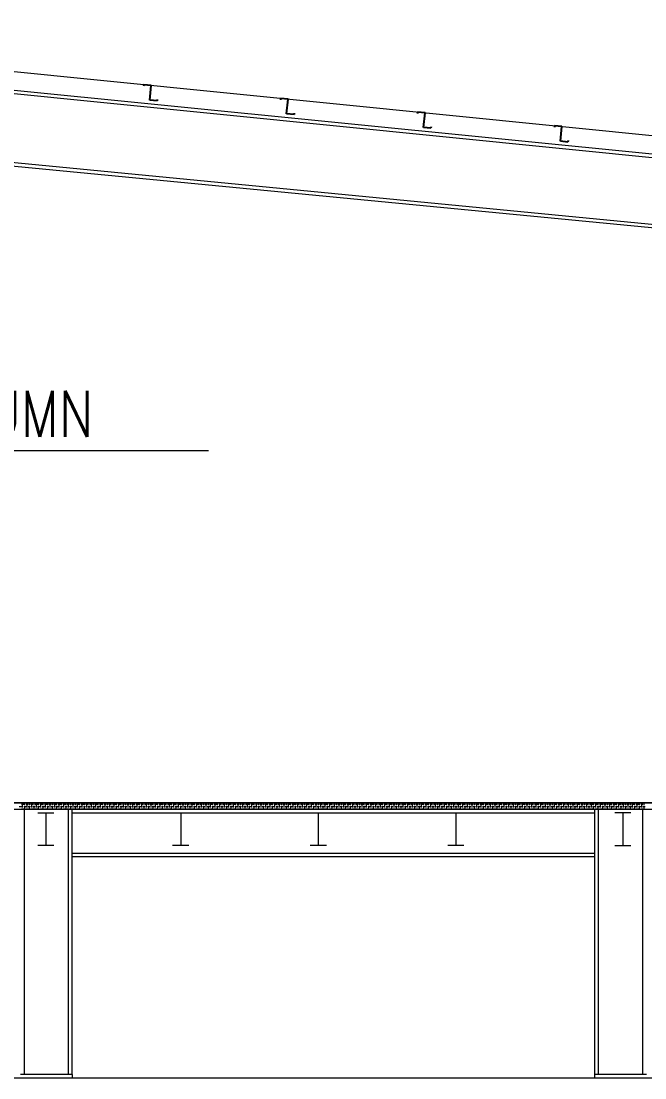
# Model space of a CAD drawing. Header units: millimetres. Extents: x 68421 to 1479662, y -51504 to 144751.
# Drawn here: x 613449 to 620247, y 73240 to 84764 of the extents above; entities that cross this region are included whole.
import ezdxf

# ---------------------------------------------------------------- set-up
doc = ezdxf.new("R2010")
doc.units = ezdxf.units.MM
doc.header["$LTSCALE"] = 0.35
doc.header["$MEASUREMENT"] = 0
doc.linetypes.add('CONTIN', pattern=[0, 0, 0])
doc.layers.get('0').update_dxf_attribs({"linetype": 'CONTIN'})
doc.styles.add('ROMANT', font='simplex.shx')

msp = doc.modelspace()

# ---------------------------------------------------------------- linework, layer by layer
at = {"color": 5, "lineweight": 0}
msp.add_line((632916.79799, 82254.57323), (607826.79799, 84763.57359), dxfattribs=at)
at = {"lineweight": 0}
for p, q in [((627288.99282, 82578.06639), (611310.60059, 84175.90601)), ((627292.8337, 82615.97154), (611314.37133, 84213.81509)), ((627214.26076, 81841.28726), (611232.116, 83386.86344)), ((627218.05226, 81879.20136), (611235.88468, 83424.75183)), ((613483.34709, 73277.76909), (613483.34642, 76169.33395)), ((613966.249, 73277.76902), (613966.2481, 76169.33395)), ((614004.34899, 73277.76901), (614004.34809, 76169.33395)), ((614004.34953, 76131.22986), (619703.24787, 76131.22986)), ((614004.34954, 76169.32988), (619703.24788, 76169.32988)), ((619703.2471, 73277.76909), (619703.24643, 76169.32989)), ((619741.34709, 73277.76909), (619741.34642, 76169.32989)), ((620224.249, 73277.76902), (620224.2481, 76169.32989)), ((614004.34942, 75653.33386), (619703.24772, 75653.33386)), ((614004.34943, 75691.43396), (619703.24773, 75691.43396))]:
    msp.add_line(p, q, dxfattribs=at)
at = {"extrusion": (0, 0, -1)}
for p, q in [((614784.892, 84070.474), (614783.28104, 84054.36434)), ((614865.76863, 84062.38634), (614784.892, 84070.474)), ((614849.65898, 83901.28982), (614865.76863, 84062.38634)), ((614930.5356, 83893.20216), (614849.65898, 83901.28982)), ((614932.14657, 83909.31181), (614930.5356, 83893.20216)), ((616277.44779, 83921.2184), (616275.83682, 83905.10874)), ((616358.32441, 83913.13074), (616277.44779, 83921.2184)), ((616342.21476, 83752.03422), (616358.32441, 83913.13074)), ((616423.09139, 83743.94656), (616342.21476, 83752.03422)), ((616424.70235, 83760.05621), (616423.09139, 83743.94656)), ((617770.00357, 83771.9628), (617768.39261, 83755.85314)), ((617850.88019, 83763.87514), (617770.00357, 83771.9628)), ((617834.77055, 83602.77862), (617850.88019, 83763.87514)), ((617915.64717, 83594.69096), (617834.77055, 83602.77862)), ((617917.25813, 83610.80061), (617915.64717, 83594.69096)), ((619262.55935, 83622.7072), (619260.94839, 83606.59754)), ((619343.43598, 83614.61954), (619262.55935, 83622.7072)), ((619327.32633, 83453.52302), (619343.43598, 83614.61954)), ((619408.20295, 83445.43536), (619327.32633, 83453.52302)), ((619409.81392, 83461.54501), (619408.20295, 83445.43536))]:
    msp.add_line(p, q, dxfattribs=at)
at = {"color": 6, "linetype": 'ByBlock', "lineweight": 0}
msp.add_line((608396.35045, 80082.00397), (615490.79799, 80082.00397), dxfattribs=at)
at = {"color": 251, "linetype": 'Continuous', "lineweight": 0}
for p, q in [((588413.24788, 76239.66906), (626520.34809, 76239.66906)), ((626520.34809, 76239.66906), (588413.24788, 76239.66906)), ((613426.81056, 76200.22456), (613451.81056, 76200.22456)), ((613451.81056, 76225.22456), (613476.81056, 76225.22456)), ((613451.81056, 76175.22456), (613476.81056, 76175.22456)), ((613464.31056, 76237.72456), (613464.31056, 76239.66906)), ((613464.31056, 76187.72456), (613464.31056, 76212.72456)), ((613476.81056, 76200.22456), (613501.81056, 76200.22456)), ((613489.31056, 76212.72456), (613489.31056, 76237.72456)), ((613489.31056, 76169.33395), (613489.31056, 76187.72456)), ((613501.81056, 76225.22456), (613526.81056, 76225.22456)), ((613501.81056, 76175.22456), (613526.81056, 76175.22456)), ((613514.31056, 76237.72456), (613514.31056, 76239.66906)), ((613514.31056, 76187.72456), (613514.31056, 76212.72456)), ((613526.81056, 76200.22456), (613551.81056, 76200.22456)), ((613539.31056, 76212.72456), (613539.31056, 76237.72456)), ((613539.31056, 76169.33395), (613539.31056, 76187.72456)), ((613551.81056, 76225.22456), (613576.81056, 76225.22456)), ((613551.81056, 76175.22456), (613576.81056, 76175.22456)), ((613564.31056, 76237.72456), (613564.31056, 76239.66906)), ((613564.31056, 76187.72456), (613564.31056, 76212.72456)), ((613576.81056, 76200.22456), (613601.81056, 76200.22456)), ((613589.31056, 76212.72456), (613589.31056, 76237.72456)), ((613589.31056, 76169.33395), (613589.31056, 76187.72456)), ((613601.81056, 76225.22456), (613626.81056, 76225.22456)), ((613601.81056, 76175.22456), (613626.81056, 76175.22456)), ((613614.31056, 76237.72456), (613614.31056, 76239.66906)), ((613614.31056, 76187.72456), (613614.31056, 76212.72456)), ((613626.81056, 76200.22456), (613651.81056, 76200.22456)), ((613639.31056, 76212.72456), (613639.31056, 76237.72456)), ((613639.31056, 76169.33395), (613639.31056, 76187.72456)), ((613651.81056, 76225.22456), (613676.81056, 76225.22456)), ((613651.81056, 76175.22456), (613676.81056, 76175.22456)), ((613664.31056, 76237.72456), (613664.31056, 76239.66906)), ((613664.31056, 76187.72456), (613664.31056, 76212.72456)), ((613676.81056, 76200.22456), (613701.81056, 76200.22456)), ((613689.31056, 76212.72456), (613689.31056, 76237.72456)), ((613689.31056, 76169.33395), (613689.31056, 76187.72456)), ((613701.81056, 76225.22456), (613726.81056, 76225.22456)), ((613701.81056, 76175.22456), (613726.81056, 76175.22456)), ((613714.31056, 76237.72456), (613714.31056, 76239.66906)), ((613714.31056, 76187.72456), (613714.31056, 76212.72456)), ((613726.81056, 76200.22456), (613751.81056, 76200.22456)), ((613739.31056, 76212.72456), (613739.31056, 76237.72456)), ((613739.31056, 76169.33395), (613739.31056, 76187.72456)), ((613751.81056, 76225.22456), (613776.81056, 76225.22456)), ((613751.81056, 76175.22456), (613776.81056, 76175.22456)), ((613764.31056, 76237.72456), (613764.31056, 76239.66906)), ((613764.31056, 76187.72456), (613764.31056, 76212.72456)), ((613776.81056, 76200.22456), (613801.81056, 76200.22456)), ((613789.31056, 76212.72456), (613789.31056, 76237.72456)), ((613789.31056, 76169.33395), (613789.31056, 76187.72456)), ((613801.81056, 76225.22456), (613826.81056, 76225.22456)), ((613801.81056, 76175.22456), (613826.81056, 76175.22456)), ((613814.31056, 76237.72456), (613814.31056, 76239.66906)), ((613814.31056, 76187.72456), (613814.31056, 76212.72456)), ((613826.81056, 76200.22456), (613851.81056, 76200.22456)), ((613839.31056, 76212.72456), (613839.31056, 76237.72456)), ((613839.31056, 76169.33395), (613839.31056, 76187.72456)), ((613851.81056, 76225.22456), (613876.81056, 76225.22456)), ((613851.81056, 76175.22456), (613876.81056, 76175.22456)), ((613864.31056, 76237.72456), (613864.31056, 76239.66906)), ((613864.31056, 76187.72456), (613864.31056, 76212.72456)), ((613876.81056, 76200.22456), (613901.81056, 76200.22456)), ((613889.31056, 76212.72456), (613889.31056, 76237.72456)), ((613889.31056, 76169.33395), (613889.31056, 76187.72456)), ((613901.81056, 76225.22456), (613926.81056, 76225.22456)), ((613901.81056, 76175.22456), (613926.81056, 76175.22456)), ((613914.31056, 76237.72456), (613914.31056, 76239.66906)), ((613914.31056, 76187.72456), (613914.31056, 76212.72456)), ((613926.81056, 76200.22456), (613951.81056, 76200.22456)), ((613939.31056, 76212.72456), (613939.31056, 76237.72456)), ((613939.31056, 76169.33395), (613939.31056, 76187.72456)), ((613951.81056, 76225.22456), (613976.81056, 76225.22456)), ((613951.81056, 76175.22456), (613976.81056, 76175.22456)), ((613964.31056, 76237.72456), (613964.31056, 76239.66906)), ((613964.31056, 76187.72456), (613964.31056, 76212.72456)), ((613976.81056, 76200.22456), (614001.81056, 76200.22456)), ((613989.31056, 76212.72456), (613989.31056, 76237.72456)), ((613989.31056, 76169.33395), (613989.31056, 76187.72456)), ((614001.81056, 76225.22456), (614026.81056, 76225.22456)), ((614001.81056, 76175.22456), (614026.81056, 76175.22456)), ((614014.31056, 76237.72456), (614014.31056, 76239.66906)), ((614014.31056, 76187.72456), (614014.31056, 76212.72456)), ((614026.81056, 76200.22456), (614051.81056, 76200.22456)), ((614039.31056, 76212.72456), (614039.31056, 76237.72456)), ((614039.31056, 76169.33395), (614039.31056, 76187.72456)), ((614051.81056, 76225.22456), (614076.81056, 76225.22456)), ((614051.81056, 76175.22456), (614076.81056, 76175.22456)), ((614064.31056, 76237.72456), (614064.31056, 76239.66906)), ((614064.31056, 76187.72456), (614064.31056, 76212.72456)), ((614076.81056, 76200.22456), (614101.81056, 76200.22456)), ((614089.31056, 76212.72456), (614089.31056, 76237.72456)), ((614089.31056, 76169.33395), (614089.31056, 76187.72456)), ((614101.81056, 76225.22456), (614126.81056, 76225.22456)), ((614101.81056, 76175.22456), (614126.81056, 76175.22456)), ((614114.31056, 76237.72456), (614114.31056, 76239.66906)), ((614114.31056, 76187.72456), (614114.31056, 76212.72456)), ((614126.81056, 76200.22456), (614151.81056, 76200.22456)), ((614139.31056, 76212.72456), (614139.31056, 76237.72456)), ((614139.31056, 76169.33395), (614139.31056, 76187.72456)), ((614151.81056, 76225.22456), (614176.81056, 76225.22456)), ((614151.81056, 76175.22456), (614176.81056, 76175.22456)), ((614164.31056, 76237.72456), (614164.31056, 76239.66906)), ((614164.31056, 76187.72456), (614164.31056, 76212.72456)), ((614176.81056, 76200.22456), (614201.81056, 76200.22456)), ((614189.31056, 76212.72456), (614189.31056, 76237.72456)), ((614189.31056, 76169.33395), (614189.31056, 76187.72456)), ((614201.81056, 76225.22456), (614226.81056, 76225.22456)), ((614201.81056, 76175.22456), (614226.81056, 76175.22456)), ((614214.31056, 76237.72456), (614214.31056, 76239.66906)), ((614214.31056, 76187.72456), (614214.31056, 76212.72456)), ((614226.81056, 76200.22456), (614251.81056, 76200.22456)), ((614239.31056, 76212.72456), (614239.31056, 76237.72456)), ((614239.31056, 76169.33395), (614239.31056, 76187.72456)), ((614251.81056, 76225.22456), (614276.81056, 76225.22456)), ((614251.81056, 76175.22456), (614276.81056, 76175.22456)), ((614264.31056, 76237.72456), (614264.31056, 76239.66906)), ((614264.31056, 76187.72456), (614264.31056, 76212.72456)), ((614276.81056, 76200.22456), (614301.81056, 76200.22456)), ((614289.31056, 76212.72456), (614289.31056, 76237.72456)), ((614289.31056, 76169.33395), (614289.31056, 76187.72456)), ((614301.81056, 76225.22456), (614326.81056, 76225.22456)), ((614301.81056, 76175.22456), (614326.81056, 76175.22456)), ((614314.31056, 76237.72456), (614314.31056, 76239.66906)), ((614314.31056, 76187.72456), (614314.31056, 76212.72456)), ((614326.81056, 76200.22456), (614351.81056, 76200.22456)), ((614339.31056, 76212.72456), (614339.31056, 76237.72456)), ((614339.31056, 76169.33395), (614339.31056, 76187.72456)), ((614351.81056, 76225.22456), (614376.81056, 76225.22456)), ((614351.81056, 76175.22456), (614376.81056, 76175.22456)), ((614364.31056, 76237.72456), (614364.31056, 76239.66906)), ((614364.31056, 76187.72456), (614364.31056, 76212.72456)), ((614376.81056, 76200.22456), (614401.81056, 76200.22456)), ((614389.31056, 76212.72456), (614389.31056, 76237.72456)), ((614389.31056, 76169.33395), (614389.31056, 76187.72456)), ((614401.81056, 76225.22456), (614426.81056, 76225.22456)), ((614401.81056, 76175.22456), (614426.81056, 76175.22456)), ((614414.31056, 76237.72456), (614414.31056, 76239.66906)), ((614414.31056, 76187.72456), (614414.31056, 76212.72456)), ((614426.81056, 76200.22456), (614451.81056, 76200.22456)), ((614439.31056, 76212.72456), (614439.31056, 76237.72456)), ((614439.31056, 76169.33395), (614439.31056, 76187.72456)), ((614451.81056, 76225.22456), (614476.81056, 76225.22456)), ((614451.81056, 76175.22456), (614476.81056, 76175.22456)), ((614464.31056, 76237.72456), (614464.31056, 76239.66906)), ((614464.31056, 76187.72456), (614464.31056, 76212.72456)), ((614476.81056, 76200.22456), (614501.81056, 76200.22456)), ((614489.31056, 76212.72456), (614489.31056, 76237.72456)), ((614489.31056, 76169.33395), (614489.31056, 76187.72456)), ((614501.81056, 76225.22456), (614526.81056, 76225.22456)), ((614501.81056, 76175.22456), (614526.81056, 76175.22456)), ((614514.31056, 76237.72456), (614514.31056, 76239.66906)), ((614514.31056, 76187.72456), (614514.31056, 76212.72456)), ((614526.81056, 76200.22456), (614551.81056, 76200.22456)), ((614539.31056, 76212.72456), (614539.31056, 76237.72456)), ((614539.31056, 76169.33395), (614539.31056, 76187.72456)), ((614551.81056, 76225.22456), (614576.81056, 76225.22456)), ((614551.81056, 76175.22456), (614576.81056, 76175.22456)), ((614564.31056, 76237.72456), (614564.31056, 76239.66906)), ((614564.31056, 76187.72456), (614564.31056, 76212.72456)), ((614576.81056, 76200.22456), (614601.81056, 76200.22456)), ((614589.31056, 76212.72456), (614589.31056, 76237.72456)), ((614589.31056, 76169.33395), (614589.31056, 76187.72456)), ((614601.81056, 76225.22456), (614626.81056, 76225.22456)), ((614601.81056, 76175.22456), (614626.81056, 76175.22456)), ((614614.31056, 76237.72456), (614614.31056, 76239.66906)), ((614614.31056, 76187.72456), (614614.31056, 76212.72456)), ((614626.81056, 76200.22456), (614651.81056, 76200.22456)), ((614639.31056, 76212.72456), (614639.31056, 76237.72456)), ((614639.31056, 76169.33395), (614639.31056, 76187.72456)), ((614651.81056, 76225.22456), (614676.81056, 76225.22456)), ((614651.81056, 76175.22456), (614676.81056, 76175.22456)), ((614664.31056, 76237.72456), (614664.31056, 76239.66906)), ((614664.31056, 76187.72456), (614664.31056, 76212.72456)), ((614676.81056, 76200.22456), (614701.81056, 76200.22456)), ((614689.31056, 76212.72456), (614689.31056, 76237.72456)), ((614689.31056, 76169.33395), (614689.31056, 76187.72456)), ((614701.81056, 76225.22456), (614726.81056, 76225.22456)), ((614701.81056, 76175.22456), (614726.81056, 76175.22456)), ((614714.31056, 76237.72456), (614714.31056, 76239.66906)), ((614714.31056, 76187.72456), (614714.31056, 76212.72456)), ((614726.81056, 76200.22456), (614751.81056, 76200.22456)), ((614739.31056, 76212.72456), (614739.31056, 76237.72456)), ((614739.31056, 76169.33395), (614739.31056, 76187.72456)), ((614751.81056, 76225.22456), (614776.81056, 76225.22456)), ((614751.81056, 76175.22456), (614776.81056, 76175.22456)), ((614764.31056, 76237.72456), (614764.31056, 76239.66906)), ((614764.31056, 76187.72456), (614764.31056, 76212.72456)), ((614776.81056, 76200.22456), (614801.81056, 76200.22456)), ((614789.31056, 76212.72456), (614789.31056, 76237.72456)), ((614789.31056, 76169.33395), (614789.31056, 76187.72456)), ((614801.81056, 76225.22456), (614826.81056, 76225.22456)), ((614801.81056, 76175.22456), (614826.81056, 76175.22456)), ((614814.31056, 76237.72456), (614814.31056, 76239.66906)), ((614814.31056, 76187.72456), (614814.31056, 76212.72456)), ((614826.81056, 76200.22456), (614851.81056, 76200.22456)), ((614839.31056, 76212.72456), (614839.31056, 76237.72456)), ((614839.31056, 76169.33395), (614839.31056, 76187.72456)), ((614851.81056, 76225.22456), (614876.81056, 76225.22456)), ((614851.81056, 76175.22456), (614876.81056, 76175.22456)), ((614864.31056, 76237.72456), (614864.31056, 76239.66906)), ((614864.31056, 76187.72456), (614864.31056, 76212.72456)), ((614876.81056, 76200.22456), (614901.81056, 76200.22456)), ((614889.31056, 76212.72456), (614889.31056, 76237.72456)), ((614889.31056, 76169.33395), (614889.31056, 76187.72456)), ((614901.81056, 76225.22456), (614926.81056, 76225.22456)), ((614901.81056, 76175.22456), (614926.81056, 76175.22456)), ((614914.31056, 76237.72456), (614914.31056, 76239.66906)), ((614914.31056, 76187.72456), (614914.31056, 76212.72456)), ((614926.81056, 76200.22456), (614951.81056, 76200.22456)), ((614939.31056, 76212.72456), (614939.31056, 76237.72456)), ((614939.31056, 76169.33395), (614939.31056, 76187.72456)), ((614951.81056, 76225.22456), (614976.81056, 76225.22456)), ((614951.81056, 76175.22456), (614976.81056, 76175.22456)), ((614964.31056, 76237.72456), (614964.31056, 76239.66906)), ((614964.31056, 76187.72456), (614964.31056, 76212.72456)), ((614976.81056, 76200.22456), (615001.81056, 76200.22456)), ((614989.31056, 76212.72456), (614989.31056, 76237.72456)), ((614989.31056, 76169.33395), (614989.31056, 76187.72456)), ((615001.81056, 76225.22456), (615026.81056, 76225.22456)), ((615001.81056, 76175.22456), (615026.81056, 76175.22456)), ((615014.31056, 76237.72456), (615014.31056, 76239.66906)), ((615014.31056, 76187.72456), (615014.31056, 76212.72456)), ((615026.81056, 76200.22456), (615051.81056, 76200.22456)), ((615039.31056, 76212.72456), (615039.31056, 76237.72456)), ((615039.31056, 76169.33395), (615039.31056, 76187.72456)), ((615051.81056, 76225.22456), (615076.81056, 76225.22456)), ((615051.81056, 76175.22456), (615076.81056, 76175.22456)), ((615064.31056, 76237.72456), (615064.31056, 76239.66906)), ((615064.31056, 76187.72456), (615064.31056, 76212.72456)), ((615076.81056, 76200.22456), (615101.81056, 76200.22456)), ((615089.31056, 76212.72456), (615089.31056, 76237.72456)), ((615089.31056, 76169.33395), (615089.31056, 76187.72456)), ((615101.81056, 76225.22456), (615126.81056, 76225.22456)), ((615101.81056, 76175.22456), (615126.81056, 76175.22456)), ((615114.31056, 76237.72456), (615114.31056, 76239.66906)), ((615114.31056, 76187.72456), (615114.31056, 76212.72456)), ((615126.81056, 76200.22456), (615151.81056, 76200.22456)), ((615139.31056, 76212.72456), (615139.31056, 76237.72456)), ((615139.31056, 76169.33395), (615139.31056, 76187.72456)), ((615151.81056, 76225.22456), (615176.81056, 76225.22456)), ((615151.81056, 76175.22456), (615176.81056, 76175.22456)), ((615164.31056, 76237.72456), (615164.31056, 76239.66906)), ((615164.31056, 76187.72456), (615164.31056, 76212.72456)), ((615176.81056, 76200.22456), (615201.81056, 76200.22456)), ((615189.31056, 76212.72456), (615189.31056, 76237.72456)), ((615189.31056, 76169.33395), (615189.31056, 76187.72456)), ((615201.81056, 76225.22456), (615226.81056, 76225.22456)), ((615201.81056, 76175.22456), (615226.81056, 76175.22456)), ((615214.31056, 76237.72456), (615214.31056, 76239.66906)), ((615214.31056, 76187.72456), (615214.31056, 76212.72456)), ((615226.81056, 76200.22456), (615251.81056, 76200.22456)), ((615239.31056, 76212.72456), (615239.31056, 76237.72456)), ((615239.31056, 76169.33395), (615239.31056, 76187.72456)), ((615251.81056, 76225.22456), (615276.81056, 76225.22456)), ((615251.81056, 76175.22456), (615276.81056, 76175.22456)), ((615264.31056, 76237.72456), (615264.31056, 76239.66906)), ((615264.31056, 76187.72456), (615264.31056, 76212.72456)), ((615276.81056, 76200.22456), (615301.81056, 76200.22456)), ((615289.31056, 76212.72456), (615289.31056, 76237.72456)), ((615289.31056, 76169.33395), (615289.31056, 76187.72456)), ((615301.81056, 76225.22456), (615326.81056, 76225.22456)), ((615301.81056, 76175.22456), (615326.81056, 76175.22456)), ((615314.31056, 76237.72456), (615314.31056, 76239.66906)), ((615314.31056, 76187.72456), (615314.31056, 76212.72456)), ((615326.81056, 76200.22456), (615351.81056, 76200.22456)), ((615339.31056, 76212.72456), (615339.31056, 76237.72456)), ((615339.31056, 76169.33395), (615339.31056, 76187.72456)), ((615351.81056, 76225.22456), (615376.81056, 76225.22456)), ((615351.81056, 76175.22456), (615376.81056, 76175.22456)), ((615364.31056, 76237.72456), (615364.31056, 76239.66906)), ((615364.31056, 76187.72456), (615364.31056, 76212.72456)), ((615376.81056, 76200.22456), (615401.81056, 76200.22456)), ((615389.31056, 76212.72456), (615389.31056, 76237.72456)), ((615389.31056, 76169.33395), (615389.31056, 76187.72456)), ((615401.81056, 76225.22456), (615426.81056, 76225.22456)), ((615401.81056, 76175.22456), (615426.81056, 76175.22456)), ((615414.31056, 76237.72456), (615414.31056, 76239.66906)), ((615414.31056, 76187.72456), (615414.31056, 76212.72456)), ((615426.81056, 76200.22456), (615451.81056, 76200.22456)), ((615439.31056, 76212.72456), (615439.31056, 76237.72456)), ((615439.31056, 76169.33395), (615439.31056, 76187.72456)), ((615451.81056, 76225.22456), (615476.81056, 76225.22456)), ((615451.81056, 76175.22456), (615476.81056, 76175.22456)), ((615464.31056, 76237.72456), (615464.31056, 76239.66906)), ((615464.31056, 76187.72456), (615464.31056, 76212.72456)), ((615476.81056, 76200.22456), (615501.81056, 76200.22456)), ((615489.31056, 76212.72456), (615489.31056, 76237.72456)), ((615489.31056, 76169.33395), (615489.31056, 76187.72456)), ((615501.81056, 76225.22456), (615526.81056, 76225.22456)), ((615501.81056, 76175.22456), (615526.81056, 76175.22456)), ((615514.31056, 76237.72456), (615514.31056, 76239.66906)), ((615514.31056, 76187.72456), (615514.31056, 76212.72456)), ((615526.81056, 76200.22456), (615551.81056, 76200.22456)), ((615539.31056, 76212.72456), (615539.31056, 76237.72456)), ((615539.31056, 76169.33395), (615539.31056, 76187.72456)), ((615551.81056, 76225.22456), (615576.81056, 76225.22456)), ((615551.81056, 76175.22456), (615576.81056, 76175.22456)), ((615564.31056, 76237.72456), (615564.31056, 76239.66906)), ((615564.31056, 76187.72456), (615564.31056, 76212.72456)), ((615576.81056, 76200.22456), (615601.81056, 76200.22456)), ((615589.31056, 76212.72456), (615589.31056, 76237.72456)), ((615589.31056, 76169.33395), (615589.31056, 76187.72456)), ((615601.81056, 76225.22456), (615626.81056, 76225.22456)), ((615601.81056, 76175.22456), (615626.81056, 76175.22456)), ((615614.31056, 76237.72456), (615614.31056, 76239.66906)), ((615614.31056, 76187.72456), (615614.31056, 76212.72456)), ((615626.81056, 76200.22456), (615651.81056, 76200.22456)), ((615639.31056, 76212.72456), (615639.31056, 76237.72456)), ((615639.31056, 76169.33395), (615639.31056, 76187.72456)), ((615651.81056, 76225.22456), (615676.81056, 76225.22456)), ((615651.81056, 76175.22456), (615676.81056, 76175.22456)), ((615664.31056, 76237.72456), (615664.31056, 76239.66906)), ((615664.31056, 76187.72456), (615664.31056, 76212.72456)), ((615676.81056, 76200.22456), (615701.81056, 76200.22456)), ((615689.31056, 76212.72456), (615689.31056, 76237.72456)), ((615689.31056, 76169.33395), (615689.31056, 76187.72456)), ((615701.81056, 76225.22456), (615726.81056, 76225.22456)), ((615701.81056, 76175.22456), (615726.81056, 76175.22456)), ((615714.31056, 76237.72456), (615714.31056, 76239.66906)), ((615714.31056, 76187.72456), (615714.31056, 76212.72456)), ((615726.81056, 76200.22456), (615751.81056, 76200.22456)), ((615739.31056, 76212.72456), (615739.31056, 76237.72456)), ((615739.31056, 76169.33395), (615739.31056, 76187.72456)), ((615751.81056, 76225.22456), (615776.81056, 76225.22456)), ((615751.81056, 76175.22456), (615776.81056, 76175.22456)), ((615764.31056, 76237.72456), (615764.31056, 76239.66906)), ((615764.31056, 76187.72456), (615764.31056, 76212.72456)), ((615776.81056, 76200.22456), (615801.81056, 76200.22456)), ((615789.31056, 76212.72456), (615789.31056, 76237.72456)), ((615789.31056, 76169.33395), (615789.31056, 76187.72456)), ((615801.81056, 76225.22456), (615826.81056, 76225.22456)), ((615801.81056, 76175.22456), (615826.81056, 76175.22456)), ((615814.31056, 76237.72456), (615814.31056, 76239.66906)), ((615814.31056, 76187.72456), (615814.31056, 76212.72456)), ((615826.81056, 76200.22456), (615851.81056, 76200.22456)), ((615839.31056, 76212.72456), (615839.31056, 76237.72456)), ((615839.31056, 76169.33395), (615839.31056, 76187.72456)), ((615851.81056, 76225.22456), (615876.81056, 76225.22456)), ((615851.81056, 76175.22456), (615876.81056, 76175.22456)), ((615864.31056, 76237.72456), (615864.31056, 76239.66906)), ((615864.31056, 76187.72456), (615864.31056, 76212.72456)), ((615876.81056, 76200.22456), (615901.81056, 76200.22456)), ((615889.31056, 76212.72456), (615889.31056, 76237.72456)), ((615889.31056, 76169.33395), (615889.31056, 76187.72456)), ((615901.81056, 76225.22456), (615926.81056, 76225.22456)), ((615901.81056, 76175.22456), (615926.81056, 76175.22456)), ((615914.31056, 76237.72456), (615914.31056, 76239.66906)), ((615914.31056, 76187.72456), (615914.31056, 76212.72456)), ((615926.81056, 76200.22456), (615951.81056, 76200.22456)), ((615939.31056, 76212.72456), (615939.31056, 76237.72456)), ((615939.31056, 76169.33395), (615939.31056, 76187.72456)), ((615951.81056, 76225.22456), (615976.81056, 76225.22456)), ((615951.81056, 76175.22456), (615976.81056, 76175.22456)), ((615964.31056, 76237.72456), (615964.31056, 76239.66906)), ((615964.31056, 76187.72456), (615964.31056, 76212.72456)), ((615976.81056, 76200.22456), (616001.81056, 76200.22456)), ((615989.31056, 76212.72456), (615989.31056, 76237.72456)), ((615989.31056, 76169.33395), (615989.31056, 76187.72456)), ((616001.81056, 76225.22456), (616026.81056, 76225.22456)), ((616001.81056, 76175.22456), (616026.81056, 76175.22456)), ((616014.31056, 76237.72456), (616014.31056, 76239.66906)), ((616014.31056, 76187.72456), (616014.31056, 76212.72456)), ((616026.81056, 76200.22456), (616051.81056, 76200.22456)), ((616039.31056, 76212.72456), (616039.31056, 76237.72456)), ((616039.31056, 76169.33395), (616039.31056, 76187.72456)), ((616051.81056, 76225.22456), (616076.81056, 76225.22456)), ((616051.81056, 76175.22456), (616076.81056, 76175.22456)), ((616064.31056, 76237.72456), (616064.31056, 76239.66906)), ((616064.31056, 76187.72456), (616064.31056, 76212.72456)), ((616076.81056, 76200.22456), (616101.81056, 76200.22456)), ((616089.31056, 76212.72456), (616089.31056, 76237.72456)), ((616089.31056, 76169.33395), (616089.31056, 76187.72456)), ((616101.81056, 76225.22456), (616126.81056, 76225.22456)), ((616101.81056, 76175.22456), (616126.81056, 76175.22456)), ((616114.31056, 76237.72456), (616114.31056, 76239.66906)), ((616114.31056, 76187.72456), (616114.31056, 76212.72456)), ((616126.81056, 76200.22456), (616151.81056, 76200.22456)), ((616139.31056, 76212.72456), (616139.31056, 76237.72456)), ((616139.31056, 76169.33395), (616139.31056, 76187.72456)), ((616151.81056, 76225.22456), (616176.81056, 76225.22456)), ((616151.81056, 76175.22456), (616176.81056, 76175.22456)), ((616164.31056, 76237.72456), (616164.31056, 76239.66906)), ((616164.31056, 76187.72456), (616164.31056, 76212.72456)), ((616176.81056, 76200.22456), (616201.81056, 76200.22456)), ((616189.31056, 76212.72456), (616189.31056, 76237.72456)), ((616189.31056, 76169.33395), (616189.31056, 76187.72456)), ((616201.81056, 76225.22456), (616226.81056, 76225.22456)), ((616201.81056, 76175.22456), (616226.81056, 76175.22456)), ((616214.31056, 76237.72456), (616214.31056, 76239.66906)), ((616214.31056, 76187.72456), (616214.31056, 76212.72456)), ((616226.81056, 76200.22456), (616251.81056, 76200.22456)), ((616239.31056, 76212.72456), (616239.31056, 76237.72456)), ((616239.31056, 76169.33395), (616239.31056, 76187.72456)), ((616251.81056, 76225.22456), (616276.81056, 76225.22456)), ((616251.81056, 76175.22456), (616276.81056, 76175.22456)), ((616264.31056, 76237.72456), (616264.31056, 76239.66906)), ((616264.31056, 76187.72456), (616264.31056, 76212.72456)), ((616276.81056, 76200.22456), (616301.81056, 76200.22456)), ((616289.31056, 76212.72456), (616289.31056, 76237.72456)), ((616289.31056, 76169.33395), (616289.31056, 76187.72456)), ((616301.81056, 76225.22456), (616326.81056, 76225.22456)), ((616301.81056, 76175.22456), (616326.81056, 76175.22456)), ((616314.31056, 76237.72456), (616314.31056, 76239.66906)), ((616314.31056, 76187.72456), (616314.31056, 76212.72456)), ((616326.81056, 76200.22456), (616351.81056, 76200.22456)), ((616339.31056, 76212.72456), (616339.31056, 76237.72456)), ((616339.31056, 76169.33395), (616339.31056, 76187.72456)), ((616351.81056, 76225.22456), (616376.81056, 76225.22456)), ((616351.81056, 76175.22456), (616376.81056, 76175.22456)), ((616364.31056, 76237.72456), (616364.31056, 76239.66906)), ((616364.31056, 76187.72456), (616364.31056, 76212.72456)), ((616376.81056, 76200.22456), (616401.81056, 76200.22456)), ((616389.31056, 76212.72456), (616389.31056, 76237.72456)), ((616389.31056, 76169.33395), (616389.31056, 76187.72456)), ((616401.81056, 76225.22456), (616426.81056, 76225.22456)), ((616401.81056, 76175.22456), (616426.81056, 76175.22456)), ((616414.31056, 76237.72456), (616414.31056, 76239.66906)), ((616414.31056, 76187.72456), (616414.31056, 76212.72456)), ((616426.81056, 76200.22456), (616451.81056, 76200.22456)), ((616439.31056, 76212.72456), (616439.31056, 76237.72456)), ((616439.31056, 76169.33395), (616439.31056, 76187.72456)), ((616451.81056, 76225.22456), (616476.81056, 76225.22456)), ((616451.81056, 76175.22456), (616476.81056, 76175.22456)), ((616464.31056, 76237.72456), (616464.31056, 76239.66906)), ((616464.31056, 76187.72456), (616464.31056, 76212.72456)), ((616476.81056, 76200.22456), (616501.81056, 76200.22456)), ((616489.31056, 76212.72456), (616489.31056, 76237.72456)), ((616489.31056, 76169.33395), (616489.31056, 76187.72456)), ((616501.81056, 76225.22456), (616526.81056, 76225.22456)), ((616501.81056, 76175.22456), (616526.81056, 76175.22456)), ((616514.31056, 76237.72456), (616514.31056, 76239.66906)), ((616514.31056, 76187.72456), (616514.31056, 76212.72456)), ((616526.81056, 76200.22456), (616551.81056, 76200.22456)), ((616539.31056, 76212.72456), (616539.31056, 76237.72456)), ((616539.31056, 76169.33395), (616539.31056, 76187.72456)), ((616551.81056, 76225.22456), (616576.81056, 76225.22456)), ((616551.81056, 76175.22456), (616576.81056, 76175.22456)), ((616564.31056, 76237.72456), (616564.31056, 76239.66906)), ((616564.31056, 76187.72456), (616564.31056, 76212.72456)), ((616576.81056, 76200.22456), (616601.81056, 76200.22456)), ((616589.31056, 76212.72456), (616589.31056, 76237.72456)), ((616589.31056, 76169.33395), (616589.31056, 76187.72456)), ((616601.81056, 76225.22456), (616626.81056, 76225.22456)), ((616601.81056, 76175.22456), (616626.81056, 76175.22456)), ((616614.31056, 76237.72456), (616614.31056, 76239.66906)), ((616614.31056, 76187.72456), (616614.31056, 76212.72456)), ((616626.81056, 76200.22456), (616651.81056, 76200.22456)), ((616639.31056, 76212.72456), (616639.31056, 76237.72456)), ((616639.31056, 76169.33395), (616639.31056, 76187.72456)), ((616651.81056, 76225.22456), (616676.81056, 76225.22456)), ((616651.81056, 76175.22456), (616676.81056, 76175.22456)), ((616664.31056, 76237.72456), (616664.31056, 76239.66906)), ((616664.31056, 76187.72456), (616664.31056, 76212.72456)), ((616676.81056, 76200.22456), (616701.81056, 76200.22456)), ((616689.31056, 76212.72456), (616689.31056, 76237.72456)), ((616689.31056, 76169.33395), (616689.31056, 76187.72456)), ((616701.81056, 76225.22456), (616726.81056, 76225.22456)), ((616701.81056, 76175.22456), (616726.81056, 76175.22456)), ((616714.31056, 76237.72456), (616714.31056, 76239.66906)), ((616714.31056, 76187.72456), (616714.31056, 76212.72456)), ((616726.81056, 76200.22456), (616751.81056, 76200.22456)), ((616739.31056, 76212.72456), (616739.31056, 76237.72456)), ((616739.31056, 76169.33395), (616739.31056, 76187.72456)), ((616751.81056, 76225.22456), (616776.81056, 76225.22456)), ((616751.81056, 76175.22456), (616776.81056, 76175.22456)), ((616764.31056, 76237.72456), (616764.31056, 76239.66906)), ((616764.31056, 76187.72456), (616764.31056, 76212.72456)), ((616776.81056, 76200.22456), (616801.81056, 76200.22456)), ((616789.31056, 76212.72456), (616789.31056, 76237.72456)), ((616789.31056, 76169.33395), (616789.31056, 76187.72456)), ((616801.81056, 76225.22456), (616826.81056, 76225.22456)), ((616801.81056, 76175.22456), (616826.81056, 76175.22456)), ((616814.31056, 76237.72456), (616814.31056, 76239.66906)), ((616814.31056, 76187.72456), (616814.31056, 76212.72456)), ((616826.81056, 76200.22456), (616851.81056, 76200.22456)), ((616839.31056, 76212.72456), (616839.31056, 76237.72456)), ((616839.31056, 76169.33395), (616839.31056, 76187.72456)), ((616851.81056, 76225.22456), (616876.81056, 76225.22456)), ((616851.81056, 76175.22456), (616876.81056, 76175.22456)), ((616864.31056, 76237.72456), (616864.31056, 76239.66906)), ((616864.31056, 76187.72456), (616864.31056, 76212.72456)), ((616876.81056, 76200.22456), (616901.81056, 76200.22456)), ((616889.31056, 76212.72456), (616889.31056, 76237.72456)), ((616889.31056, 76169.33395), (616889.31056, 76187.72456)), ((616901.81056, 76225.22456), (616926.81056, 76225.22456)), ((616901.81056, 76175.22456), (616926.81056, 76175.22456)), ((616914.31056, 76237.72456), (616914.31056, 76239.66906)), ((616914.31056, 76187.72456), (616914.31056, 76212.72456)), ((616926.81056, 76200.22456), (616951.81056, 76200.22456)), ((616939.31056, 76212.72456), (616939.31056, 76237.72456)), ((616939.31056, 76169.33395), (616939.31056, 76187.72456)), ((616951.81056, 76225.22456), (616976.81056, 76225.22456)), ((616951.81056, 76175.22456), (616976.81056, 76175.22456)), ((616964.31056, 76237.72456), (616964.31056, 76239.66906)), ((616964.31056, 76187.72456), (616964.31056, 76212.72456)), ((616976.81056, 76200.22456), (617001.81056, 76200.22456)), ((616989.31056, 76212.72456), (616989.31056, 76237.72456)), ((616989.31056, 76169.33395), (616989.31056, 76187.72456)), ((617001.81056, 76225.22456), (617026.81056, 76225.22456)), ((617001.81056, 76175.22456), (617026.81056, 76175.22456)), ((617014.31056, 76237.72456), (617014.31056, 76239.66906)), ((617014.31056, 76187.72456), (617014.31056, 76212.72456)), ((617026.81056, 76200.22456), (617051.81056, 76200.22456)), ((617039.31056, 76212.72456), (617039.31056, 76237.72456)), ((617039.31056, 76169.33395), (617039.31056, 76187.72456)), ((617051.81056, 76225.22456), (617076.81056, 76225.22456)), ((617051.81056, 76175.22456), (617076.81056, 76175.22456)), ((617064.31056, 76237.72456), (617064.31056, 76239.66906)), ((617064.31056, 76187.72456), (617064.31056, 76212.72456)), ((617076.81056, 76200.22456), (617101.81056, 76200.22456)), ((617089.31056, 76212.72456), (617089.31056, 76237.72456)), ((617089.31056, 76169.33395), (617089.31056, 76187.72456)), ((617101.81056, 76225.22456), (617126.81056, 76225.22456)), ((617101.81056, 76175.22456), (617126.81056, 76175.22456)), ((617114.31056, 76237.72456), (617114.31056, 76239.66906)), ((617114.31056, 76187.72456), (617114.31056, 76212.72456)), ((617126.81056, 76200.22456), (617151.81056, 76200.22456)), ((617139.31056, 76212.72456), (617139.31056, 76237.72456)), ((617139.31056, 76169.33395), (617139.31056, 76187.72456)), ((617151.81056, 76225.22456), (617176.81056, 76225.22456)), ((617151.81056, 76175.22456), (617176.81056, 76175.22456)), ((617164.31056, 76237.72456), (617164.31056, 76239.66906)), ((617164.31056, 76187.72456), (617164.31056, 76212.72456)), ((617176.81056, 76200.22456), (617201.81056, 76200.22456)), ((617189.31056, 76212.72456), (617189.31056, 76237.72456)), ((617189.31056, 76169.33395), (617189.31056, 76187.72456)), ((617201.81056, 76225.22456), (617226.81056, 76225.22456)), ((617201.81056, 76175.22456), (617226.81056, 76175.22456)), ((617214.31056, 76237.72456), (617214.31056, 76239.66906)), ((617214.31056, 76187.72456), (617214.31056, 76212.72456)), ((617226.81056, 76200.22456), (617251.81056, 76200.22456)), ((617239.31056, 76212.72456), (617239.31056, 76237.72456)), ((617239.31056, 76169.33395), (617239.31056, 76187.72456)), ((617251.81056, 76225.22456), (617276.81056, 76225.22456)), ((617251.81056, 76175.22456), (617276.81056, 76175.22456)), ((617264.31056, 76237.72456), (617264.31056, 76239.66906)), ((617264.31056, 76187.72456), (617264.31056, 76212.72456)), ((617276.81056, 76200.22456), (617301.81056, 76200.22456)), ((617289.31056, 76212.72456), (617289.31056, 76237.72456)), ((617289.31056, 76169.33395), (617289.31056, 76187.72456)), ((617301.81056, 76225.22456), (617326.81056, 76225.22456)), ((617301.81056, 76175.22456), (617326.81056, 76175.22456)), ((617314.31056, 76237.72456), (617314.31056, 76239.66906)), ((617314.31056, 76187.72456), (617314.31056, 76212.72456)), ((617326.81056, 76200.22456), (617351.81056, 76200.22456)), ((617339.31056, 76212.72456), (617339.31056, 76237.72456)), ((617339.31056, 76169.33395), (617339.31056, 76187.72456)), ((617351.81056, 76225.22456), (617376.81056, 76225.22456)), ((617351.81056, 76175.22456), (617376.81056, 76175.22456)), ((617364.31056, 76237.72456), (617364.31056, 76239.66906)), ((617364.31056, 76187.72456), (617364.31056, 76212.72456)), ((617376.81056, 76200.22456), (617401.81056, 76200.22456)), ((617389.31056, 76212.72456), (617389.31056, 76237.72456)), ((617389.31056, 76169.33395), (617389.31056, 76187.72456)), ((617401.81056, 76225.22456), (617426.81056, 76225.22456)), ((617401.81056, 76175.22456), (617426.81056, 76175.22456)), ((617414.31056, 76237.72456), (617414.31056, 76239.66906)), ((617414.31056, 76187.72456), (617414.31056, 76212.72456)), ((617426.81056, 76200.22456), (617451.81056, 76200.22456)), ((617439.31056, 76212.72456), (617439.31056, 76237.72456)), ((617439.31056, 76169.33395), (617439.31056, 76187.72456)), ((617451.81056, 76225.22456), (617476.81056, 76225.22456)), ((617451.81056, 76175.22456), (617476.81056, 76175.22456)), ((617464.31056, 76237.72456), (617464.31056, 76239.66906)), ((617464.31056, 76187.72456), (617464.31056, 76212.72456)), ((617476.81056, 76200.22456), (617501.81056, 76200.22456)), ((617489.31056, 76212.72456), (617489.31056, 76237.72456)), ((617489.31056, 76169.33395), (617489.31056, 76187.72456)), ((617501.81056, 76225.22456), (617526.81056, 76225.22456)), ((617501.81056, 76175.22456), (617526.81056, 76175.22456)), ((617514.31056, 76237.72456), (617514.31056, 76239.66906)), ((617514.31056, 76187.72456), (617514.31056, 76212.72456)), ((617526.81056, 76200.22456), (617551.81056, 76200.22456)), ((617539.31056, 76212.72456), (617539.31056, 76237.72456)), ((617539.31056, 76169.33395), (617539.31056, 76187.72456)), ((617551.81056, 76225.22456), (617576.81056, 76225.22456)), ((617551.81056, 76175.22456), (617576.81056, 76175.22456)), ((617564.31056, 76237.72456), (617564.31056, 76239.66906)), ((617564.31056, 76187.72456), (617564.31056, 76212.72456)), ((617576.81056, 76200.22456), (617601.81056, 76200.22456)), ((617589.31056, 76212.72456), (617589.31056, 76237.72456)), ((617589.31056, 76169.33395), (617589.31056, 76187.72456)), ((617601.81056, 76225.22456), (617626.81056, 76225.22456)), ((617601.81056, 76175.22456), (617626.81056, 76175.22456)), ((617614.31056, 76237.72456), (617614.31056, 76239.66906)), ((617614.31056, 76187.72456), (617614.31056, 76212.72456)), ((617626.81056, 76200.22456), (617651.81056, 76200.22456)), ((617639.31056, 76212.72456), (617639.31056, 76237.72456)), ((617639.31056, 76169.33395), (617639.31056, 76187.72456)), ((617651.81056, 76225.22456), (617676.81056, 76225.22456)), ((617651.81056, 76175.22456), (617676.81056, 76175.22456)), ((617664.31056, 76237.72456), (617664.31056, 76239.66906)), ((617664.31056, 76187.72456), (617664.31056, 76212.72456)), ((617676.81056, 76200.22456), (617701.81056, 76200.22456)), ((617689.31056, 76212.72456), (617689.31056, 76237.72456)), ((617689.31056, 76169.33395), (617689.31056, 76187.72456)), ((617701.81056, 76225.22456), (617726.81056, 76225.22456)), ((617701.81056, 76175.22456), (617726.81056, 76175.22456)), ((617714.31056, 76237.72456), (617714.31056, 76239.66906)), ((617714.31056, 76187.72456), (617714.31056, 76212.72456)), ((617726.81056, 76200.22456), (617751.81056, 76200.22456)), ((617739.31056, 76212.72456), (617739.31056, 76237.72456)), ((617739.31056, 76169.33395), (617739.31056, 76187.72456)), ((617751.81056, 76225.22456), (617776.81056, 76225.22456)), ((617751.81056, 76175.22456), (617776.81056, 76175.22456)), ((617764.31056, 76237.72456), (617764.31056, 76239.66906)), ((617764.31056, 76187.72456), (617764.31056, 76212.72456)), ((617776.81056, 76200.22456), (617801.81056, 76200.22456)), ((617789.31056, 76212.72456), (617789.31056, 76237.72456)), ((617789.31056, 76169.33395), (617789.31056, 76187.72456)), ((617801.81056, 76225.22456), (617826.81056, 76225.22456)), ((617801.81056, 76175.22456), (617826.81056, 76175.22456)), ((617814.31056, 76237.72456), (617814.31056, 76239.66906)), ((617814.31056, 76187.72456), (617814.31056, 76212.72456)), ((617826.81056, 76200.22456), (617851.81056, 76200.22456)), ((617839.31056, 76212.72456), (617839.31056, 76237.72456)), ((617839.31056, 76169.33395), (617839.31056, 76187.72456)), ((617851.81056, 76225.22456), (617876.81056, 76225.22456)), ((617851.81056, 76175.22456), (617876.81056, 76175.22456)), ((617864.31056, 76237.72456), (617864.31056, 76239.66906)), ((617864.31056, 76187.72456), (617864.31056, 76212.72456)), ((617876.81056, 76200.22456), (617901.81056, 76200.22456)), ((617889.31056, 76212.72456), (617889.31056, 76237.72456)), ((617889.31056, 76169.33395), (617889.31056, 76187.72456)), ((617901.81056, 76225.22456), (617926.81056, 76225.22456)), ((617901.81056, 76175.22456), (617926.81056, 76175.22456)), ((617914.31056, 76237.72456), (617914.31056, 76239.66906)), ((617914.31056, 76187.72456), (617914.31056, 76212.72456)), ((617926.81056, 76200.22456), (617951.81056, 76200.22456)), ((617939.31056, 76212.72456), (617939.31056, 76237.72456)), ((617939.31056, 76169.33395), (617939.31056, 76187.72456)), ((617951.81056, 76225.22456), (617976.81056, 76225.22456)), ((617951.81056, 76175.22456), (617976.81056, 76175.22456)), ((617964.31056, 76237.72456), (617964.31056, 76239.66906)), ((617964.31056, 76187.72456), (617964.31056, 76212.72456)), ((617976.81056, 76200.22456), (618001.81056, 76200.22456)), ((617989.31056, 76212.72456), (617989.31056, 76237.72456)), ((617989.31056, 76169.33395), (617989.31056, 76187.72456)), ((618001.81056, 76225.22456), (618026.81056, 76225.22456)), ((618001.81056, 76175.22456), (618026.81056, 76175.22456)), ((618014.31056, 76237.72456), (618014.31056, 76239.66906)), ((618014.31056, 76187.72456), (618014.31056, 76212.72456)), ((618026.81056, 76200.22456), (618051.81056, 76200.22456)), ((618039.31056, 76212.72456), (618039.31056, 76237.72456)), ((618039.31056, 76169.33395), (618039.31056, 76187.72456)), ((618051.81056, 76225.22456), (618076.81056, 76225.22456)), ((618051.81056, 76175.22456), (618076.81056, 76175.22456)), ((618064.31056, 76237.72456), (618064.31056, 76239.66906)), ((618064.31056, 76187.72456), (618064.31056, 76212.72456)), ((618076.81056, 76200.22456), (618101.81056, 76200.22456)), ((618089.31056, 76212.72456), (618089.31056, 76237.72456)), ((618089.31056, 76169.33395), (618089.31056, 76187.72456)), ((618101.81056, 76225.22456), (618126.81056, 76225.22456)), ((618101.81056, 76175.22456), (618126.81056, 76175.22456)), ((618114.31056, 76237.72456), (618114.31056, 76239.66906)), ((618114.31056, 76187.72456), (618114.31056, 76212.72456)), ((618126.81056, 76200.22456), (618151.81056, 76200.22456)), ((618139.31056, 76212.72456), (618139.31056, 76237.72456)), ((618139.31056, 76169.33395), (618139.31056, 76187.72456)), ((618151.81056, 76225.22456), (618176.81056, 76225.22456)), ((618151.81056, 76175.22456), (618176.81056, 76175.22456)), ((618164.31056, 76237.72456), (618164.31056, 76239.66906)), ((618164.31056, 76187.72456), (618164.31056, 76212.72456)), ((618176.81056, 76200.22456), (618201.81056, 76200.22456)), ((618189.31056, 76212.72456), (618189.31056, 76237.72456)), ((618189.31056, 76169.33395), (618189.31056, 76187.72456)), ((618201.81056, 76225.22456), (618226.81056, 76225.22456)), ((618201.81056, 76175.22456), (618226.81056, 76175.22456)), ((618214.31056, 76237.72456), (618214.31056, 76239.66906)), ((618214.31056, 76187.72456), (618214.31056, 76212.72456)), ((618226.81056, 76200.22456), (618251.81056, 76200.22456)), ((618239.31056, 76212.72456), (618239.31056, 76237.72456)), ((618239.31056, 76169.33395), (618239.31056, 76187.72456)), ((618251.81056, 76225.22456), (618276.81056, 76225.22456)), ((618251.81056, 76175.22456), (618276.81056, 76175.22456)), ((618264.31056, 76237.72456), (618264.31056, 76239.66906)), ((618264.31056, 76187.72456), (618264.31056, 76212.72456)), ((618276.81056, 76200.22456), (618301.81056, 76200.22456)), ((618289.31056, 76212.72456), (618289.31056, 76237.72456)), ((618289.31056, 76169.33395), (618289.31056, 76187.72456)), ((618301.81056, 76225.22456), (618326.81056, 76225.22456)), ((618301.81056, 76175.22456), (618326.81056, 76175.22456)), ((618314.31056, 76237.72456), (618314.31056, 76239.66906)), ((618314.31056, 76187.72456), (618314.31056, 76212.72456)), ((618326.81056, 76200.22456), (618351.81056, 76200.22456)), ((618339.31056, 76212.72456), (618339.31056, 76237.72456)), ((618339.31056, 76169.33395), (618339.31056, 76187.72456)), ((618351.81056, 76225.22456), (618376.81056, 76225.22456)), ((618351.81056, 76175.22456), (618376.81056, 76175.22456)), ((618364.31056, 76237.72456), (618364.31056, 76239.66906)), ((618364.31056, 76187.72456), (618364.31056, 76212.72456)), ((618376.81056, 76200.22456), (618401.81056, 76200.22456)), ((618389.31056, 76212.72456), (618389.31056, 76237.72456)), ((618389.31056, 76169.33395), (618389.31056, 76187.72456)), ((618401.81056, 76225.22456), (618426.81056, 76225.22456)), ((618401.81056, 76175.22456), (618426.81056, 76175.22456)), ((618414.31056, 76237.72456), (618414.31056, 76239.66906)), ((618414.31056, 76187.72456), (618414.31056, 76212.72456)), ((618426.81056, 76200.22456), (618451.81056, 76200.22456)), ((618439.31056, 76212.72456), (618439.31056, 76237.72456)), ((618439.31056, 76169.33395), (618439.31056, 76187.72456)), ((618451.81056, 76225.22456), (618476.81056, 76225.22456)), ((618451.81056, 76175.22456), (618476.81056, 76175.22456)), ((618464.31056, 76237.72456), (618464.31056, 76239.66906)), ((618464.31056, 76187.72456), (618464.31056, 76212.72456)), ((618476.81056, 76200.22456), (618501.81056, 76200.22456)), ((618489.31056, 76212.72456), (618489.31056, 76237.72456)), ((618489.31056, 76169.33395), (618489.31056, 76187.72456)), ((618501.81056, 76225.22456), (618526.81056, 76225.22456)), ((618501.81056, 76175.22456), (618526.81056, 76175.22456)), ((618514.31056, 76237.72456), (618514.31056, 76239.66906)), ((618514.31056, 76187.72456), (618514.31056, 76212.72456)), ((618526.81056, 76200.22456), (618551.81056, 76200.22456)), ((618539.31056, 76212.72456), (618539.31056, 76237.72456)), ((618539.31056, 76169.33395), (618539.31056, 76187.72456)), ((618551.81056, 76225.22456), (618576.81056, 76225.22456)), ((618551.81056, 76175.22456), (618576.81056, 76175.22456)), ((618564.31056, 76237.72456), (618564.31056, 76239.66906)), ((618564.31056, 76187.72456), (618564.31056, 76212.72456)), ((618576.81056, 76200.22456), (618601.81056, 76200.22456)), ((618589.31056, 76212.72456), (618589.31056, 76237.72456)), ((618589.31056, 76169.33395), (618589.31056, 76187.72456)), ((618601.81056, 76225.22456), (618626.81056, 76225.22456)), ((618601.81056, 76175.22456), (618626.81056, 76175.22456)), ((618614.31056, 76237.72456), (618614.31056, 76239.66906)), ((618614.31056, 76187.72456), (618614.31056, 76212.72456)), ((618626.81056, 76200.22456), (618651.81056, 76200.22456)), ((618639.31056, 76212.72456), (618639.31056, 76237.72456)), ((618639.31056, 76169.33395), (618639.31056, 76187.72456)), ((618651.81056, 76225.22456), (618676.81056, 76225.22456)), ((618651.81056, 76175.22456), (618676.81056, 76175.22456)), ((618664.31056, 76237.72456), (618664.31056, 76239.66906)), ((618664.31056, 76187.72456), (618664.31056, 76212.72456)), ((618676.81056, 76200.22456), (618701.81056, 76200.22456)), ((618689.31056, 76212.72456), (618689.31056, 76237.72456)), ((618689.31056, 76169.33395), (618689.31056, 76187.72456)), ((618701.81056, 76225.22456), (618726.81056, 76225.22456)), ((618701.81056, 76175.22456), (618726.81056, 76175.22456)), ((618714.31056, 76237.72456), (618714.31056, 76239.66906)), ((618714.31056, 76187.72456), (618714.31056, 76212.72456)), ((618726.81056, 76200.22456), (618751.81056, 76200.22456)), ((618739.31056, 76212.72456), (618739.31056, 76237.72456)), ((618739.31056, 76169.33395), (618739.31056, 76187.72456)), ((618751.81056, 76225.22456), (618776.81056, 76225.22456)), ((618751.81056, 76175.22456), (618776.81056, 76175.22456)), ((618764.31056, 76237.72456), (618764.31056, 76239.66906)), ((618764.31056, 76187.72456), (618764.31056, 76212.72456)), ((618776.81056, 76200.22456), (618801.81056, 76200.22456)), ((618789.31056, 76212.72456), (618789.31056, 76237.72456)), ((618789.31056, 76169.33395), (618789.31056, 76187.72456)), ((618801.81056, 76225.22456), (618826.81056, 76225.22456)), ((618801.81056, 76175.22456), (618826.81056, 76175.22456)), ((618814.31056, 76237.72456), (618814.31056, 76239.66906)), ((618814.31056, 76187.72456), (618814.31056, 76212.72456)), ((618826.81056, 76200.22456), (618851.81056, 76200.22456)), ((618839.31056, 76212.72456), (618839.31056, 76237.72456)), ((618839.31056, 76169.33395), (618839.31056, 76187.72456)), ((618851.81056, 76225.22456), (618876.81056, 76225.22456)), ((618851.81056, 76175.22456), (618876.81056, 76175.22456)), ((618864.31056, 76237.72456), (618864.31056, 76239.66906)), ((618864.31056, 76187.72456), (618864.31056, 76212.72456)), ((618876.81056, 76200.22456), (618901.81056, 76200.22456)), ((618889.31056, 76212.72456), (618889.31056, 76237.72456)), ((618889.31056, 76169.33395), (618889.31056, 76187.72456)), ((618901.81056, 76225.22456), (618926.81056, 76225.22456)), ((618901.81056, 76175.22456), (618926.81056, 76175.22456)), ((618914.31056, 76237.72456), (618914.31056, 76239.66906)), ((618914.31056, 76187.72456), (618914.31056, 76212.72456)), ((618926.81056, 76200.22456), (618951.81056, 76200.22456)), ((618939.31056, 76212.72456), (618939.31056, 76237.72456)), ((618939.31056, 76169.33395), (618939.31056, 76187.72456)), ((618951.81056, 76225.22456), (618976.81056, 76225.22456)), ((618951.81056, 76175.22456), (618976.81056, 76175.22456)), ((618964.31056, 76237.72456), (618964.31056, 76239.66906)), ((618964.31056, 76187.72456), (618964.31056, 76212.72456)), ((618976.81056, 76200.22456), (619001.81056, 76200.22456)), ((618989.31056, 76212.72456), (618989.31056, 76237.72456)), ((618989.31056, 76169.33395), (618989.31056, 76187.72456)), ((619001.81056, 76225.22456), (619026.81056, 76225.22456)), ((619001.81056, 76175.22456), (619026.81056, 76175.22456)), ((619014.31056, 76237.72456), (619014.31056, 76239.66906)), ((619014.31056, 76187.72456), (619014.31056, 76212.72456)), ((619026.81056, 76200.22456), (619051.81056, 76200.22456)), ((619039.31056, 76212.72456), (619039.31056, 76237.72456)), ((619039.31056, 76169.33395), (619039.31056, 76187.72456)), ((619051.81056, 76225.22456), (619076.81056, 76225.22456)), ((619051.81056, 76175.22456), (619076.81056, 76175.22456)), ((619064.31056, 76237.72456), (619064.31056, 76239.66906)), ((619064.31056, 76187.72456), (619064.31056, 76212.72456)), ((619076.81056, 76200.22456), (619101.81056, 76200.22456)), ((619089.31056, 76212.72456), (619089.31056, 76237.72456)), ((619089.31056, 76169.33395), (619089.31056, 76187.72456)), ((619101.81056, 76225.22456), (619126.81056, 76225.22456)), ((619101.81056, 76175.22456), (619126.81056, 76175.22456)), ((619114.31056, 76237.72456), (619114.31056, 76239.66906)), ((619114.31056, 76187.72456), (619114.31056, 76212.72456)), ((619126.81056, 76200.22456), (619151.81056, 76200.22456)), ((619139.31056, 76212.72456), (619139.31056, 76237.72456)), ((619139.31056, 76169.33395), (619139.31056, 76187.72456)), ((619151.81056, 76225.22456), (619176.81056, 76225.22456)), ((619151.81056, 76175.22456), (619176.81056, 76175.22456)), ((619164.31056, 76237.72456), (619164.31056, 76239.66906)), ((619164.31056, 76187.72456), (619164.31056, 76212.72456)), ((619176.81056, 76200.22456), (619201.81056, 76200.22456)), ((619189.31056, 76212.72456), (619189.31056, 76237.72456)), ((619189.31056, 76169.33395), (619189.31056, 76187.72456)), ((619201.81056, 76225.22456), (619226.81056, 76225.22456)), ((619201.81056, 76175.22456), (619226.81056, 76175.22456)), ((619214.31056, 76237.72456), (619214.31056, 76239.66906)), ((619214.31056, 76187.72456), (619214.31056, 76212.72456)), ((619226.81056, 76200.22456), (619251.81056, 76200.22456)), ((619239.31056, 76212.72456), (619239.31056, 76237.72456)), ((619239.31056, 76169.33395), (619239.31056, 76187.72456)), ((619251.81056, 76225.22456), (619276.81056, 76225.22456)), ((619251.81056, 76175.22456), (619276.81056, 76175.22456)), ((619264.31056, 76237.72456), (619264.31056, 76239.66906)), ((619264.31056, 76187.72456), (619264.31056, 76212.72456)), ((619276.81056, 76200.22456), (619301.81056, 76200.22456)), ((619289.31056, 76212.72456), (619289.31056, 76237.72456)), ((619289.31056, 76169.33395), (619289.31056, 76187.72456)), ((619301.81056, 76225.22456), (619326.81056, 76225.22456)), ((619301.81056, 76175.22456), (619326.81056, 76175.22456)), ((619314.31056, 76237.72456), (619314.31056, 76239.66906)), ((619314.31056, 76187.72456), (619314.31056, 76212.72456)), ((619326.81056, 76200.22456), (619351.81056, 76200.22456)), ((619339.31056, 76212.72456), (619339.31056, 76237.72456)), ((619339.31056, 76169.33395), (619339.31056, 76187.72456)), ((619351.81056, 76225.22456), (619376.81056, 76225.22456)), ((619351.81056, 76175.22456), (619376.81056, 76175.22456)), ((619364.31056, 76237.72456), (619364.31056, 76239.66906)), ((619364.31056, 76187.72456), (619364.31056, 76212.72456)), ((619376.81056, 76200.22456), (619401.81056, 76200.22456)), ((619389.31056, 76212.72456), (619389.31056, 76237.72456)), ((619389.31056, 76169.33395), (619389.31056, 76187.72456)), ((619401.81056, 76225.22456), (619426.81056, 76225.22456)), ((619401.81056, 76175.22456), (619426.81056, 76175.22456)), ((619414.31056, 76237.72456), (619414.31056, 76239.66906)), ((619414.31056, 76187.72456), (619414.31056, 76212.72456)), ((619426.81056, 76200.22456), (619451.81056, 76200.22456)), ((619439.31056, 76212.72456), (619439.31056, 76237.72456)), ((619439.31056, 76169.33395), (619439.31056, 76187.72456)), ((619451.81056, 76225.22456), (619476.81056, 76225.22456)), ((619451.81056, 76175.22456), (619476.81056, 76175.22456)), ((619464.31056, 76237.72456), (619464.31056, 76239.66906)), ((619464.31056, 76187.72456), (619464.31056, 76212.72456)), ((619476.81056, 76200.22456), (619501.81056, 76200.22456)), ((619489.31056, 76212.72456), (619489.31056, 76237.72456)), ((619489.31056, 76169.33395), (619489.31056, 76187.72456)), ((619501.81056, 76225.22456), (619526.81056, 76225.22456)), ((619501.81056, 76175.22456), (619526.81056, 76175.22456)), ((619514.31056, 76237.72456), (619514.31056, 76239.66906)), ((619514.31056, 76187.72456), (619514.31056, 76212.72456)), ((619526.81056, 76200.22456), (619551.81056, 76200.22456)), ((619539.31056, 76212.72456), (619539.31056, 76237.72456)), ((619539.31056, 76169.33395), (619539.31056, 76187.72456)), ((619551.81056, 76225.22456), (619576.81056, 76225.22456)), ((619551.81056, 76175.22456), (619576.81056, 76175.22456)), ((619564.31056, 76237.72456), (619564.31056, 76239.66906)), ((619564.31056, 76187.72456), (619564.31056, 76212.72456)), ((619576.81056, 76200.22456), (619601.81056, 76200.22456)), ((619589.31056, 76212.72456), (619589.31056, 76237.72456)), ((619589.31056, 76169.33395), (619589.31056, 76187.72456)), ((619601.81056, 76225.22456), (619626.81056, 76225.22456)), ((619601.81056, 76175.22456), (619626.81056, 76175.22456)), ((619614.31056, 76237.72456), (619614.31056, 76239.66906)), ((619614.31056, 76187.72456), (619614.31056, 76212.72456)), ((619626.81056, 76200.22456), (619651.81056, 76200.22456)), ((619639.31056, 76212.72456), (619639.31056, 76237.72456)), ((619639.31056, 76169.33395), (619639.31056, 76187.72456)), ((619651.81056, 76225.22456), (619676.81056, 76225.22456)), ((619651.81056, 76175.22456), (619676.81056, 76175.22456)), ((619664.31056, 76237.72456), (619664.31056, 76239.66906)), ((619664.31056, 76187.72456), (619664.31056, 76212.72456)), ((619676.81056, 76200.22456), (619701.81056, 76200.22456)), ((619689.31056, 76212.72456), (619689.31056, 76237.72456)), ((619689.31056, 76169.33395), (619689.31056, 76187.72456)), ((619701.81056, 76225.22456), (619726.81056, 76225.22456)), ((619701.81056, 76175.22456), (619726.81056, 76175.22456)), ((619714.31056, 76237.72456), (619714.31056, 76239.66906)), ((619714.31056, 76187.72456), (619714.31056, 76212.72456)), ((619726.81056, 76200.22456), (619751.81056, 76200.22456)), ((619739.31056, 76212.72456), (619739.31056, 76237.72456)), ((619739.31056, 76169.33395), (619739.31056, 76187.72456)), ((619751.81056, 76225.22456), (619776.81056, 76225.22456)), ((619751.81056, 76175.22456), (619776.81056, 76175.22456)), ((619764.31056, 76237.72456), (619764.31056, 76239.66906)), ((619764.31056, 76187.72456), (619764.31056, 76212.72456)), ((619776.81056, 76200.22456), (619801.81056, 76200.22456)), ((619789.31056, 76212.72456), (619789.31056, 76237.72456)), ((619789.31056, 76169.33395), (619789.31056, 76187.72456)), ((619801.81056, 76225.22456), (619826.81056, 76225.22456)), ((619801.81056, 76175.22456), (619826.81056, 76175.22456)), ((619814.31056, 76237.72456), (619814.31056, 76239.66906)), ((619814.31056, 76187.72456), (619814.31056, 76212.72456)), ((619826.81056, 76200.22456), (619851.81056, 76200.22456)), ((619839.31056, 76212.72456), (619839.31056, 76237.72456)), ((619839.31056, 76169.33395), (619839.31056, 76187.72456)), ((619851.81056, 76225.22456), (619876.81056, 76225.22456)), ((619851.81056, 76175.22456), (619876.81056, 76175.22456)), ((619864.31056, 76237.72456), (619864.31056, 76239.66906)), ((619864.31056, 76187.72456), (619864.31056, 76212.72456)), ((619876.81056, 76200.22456), (619901.81056, 76200.22456)), ((619889.31056, 76212.72456), (619889.31056, 76237.72456)), ((619889.31056, 76169.33395), (619889.31056, 76187.72456)), ((619901.81056, 76225.22456), (619926.81056, 76225.22456)), ((619901.81056, 76175.22456), (619926.81056, 76175.22456)), ((619914.31056, 76237.72456), (619914.31056, 76239.66906)), ((619914.31056, 76187.72456), (619914.31056, 76212.72456)), ((619926.81056, 76200.22456), (619951.81056, 76200.22456)), ((619939.31056, 76212.72456), (619939.31056, 76237.72456)), ((619939.31056, 76169.33395), (619939.31056, 76187.72456)), ((619951.81056, 76225.22456), (619976.81056, 76225.22456)), ((619951.81056, 76175.22456), (619976.81056, 76175.22456)), ((619964.31056, 76237.72456), (619964.31056, 76239.66906)), ((619964.31056, 76187.72456), (619964.31056, 76212.72456)), ((619976.81056, 76200.22456), (620001.81056, 76200.22456)), ((619989.31056, 76212.72456), (619989.31056, 76237.72456)), ((619989.31056, 76169.33395), (619989.31056, 76187.72456)), ((620001.81056, 76225.22456), (620026.81056, 76225.22456)), ((620001.81056, 76175.22456), (620026.81056, 76175.22456)), ((620014.31056, 76237.72456), (620014.31056, 76239.66906)), ((620014.31056, 76187.72456), (620014.31056, 76212.72456)), ((620026.81056, 76200.22456), (620051.81056, 76200.22456)), ((620039.31056, 76212.72456), (620039.31056, 76237.72456)), ((620039.31056, 76169.33395), (620039.31056, 76187.72456)), ((620051.81056, 76225.22456), (620076.81056, 76225.22456)), ((620051.81056, 76175.22456), (620076.81056, 76175.22456)), ((620064.31056, 76237.72456), (620064.31056, 76239.66906)), ((620064.31056, 76187.72456), (620064.31056, 76212.72456)), ((620076.81056, 76200.22456), (620101.81056, 76200.22456)), ((620089.31056, 76212.72456), (620089.31056, 76237.72456)), ((620089.31056, 76169.33395), (620089.31056, 76187.72456)), ((620101.81056, 76225.22456), (620126.81056, 76225.22456)), ((620101.81056, 76175.22456), (620126.81056, 76175.22456)), ((620114.31056, 76237.72456), (620114.31056, 76239.66906)), ((620114.31056, 76187.72456), (620114.31056, 76212.72456)), ((620126.81056, 76200.22456), (620151.81056, 76200.22456)), ((620139.31056, 76212.72456), (620139.31056, 76237.72456)), ((620139.31056, 76169.33395), (620139.31056, 76187.72456)), ((620151.81056, 76225.22456), (620176.81056, 76225.22456)), ((620151.81056, 76175.22456), (620176.81056, 76175.22456)), ((620164.31056, 76237.72456), (620164.31056, 76239.66906)), ((620164.31056, 76187.72456), (620164.31056, 76212.72456)), ((620176.81056, 76200.22456), (620201.81056, 76200.22456)), ((620189.31056, 76212.72456), (620189.31056, 76237.72456)), ((620189.31056, 76169.33395), (620189.31056, 76187.72456)), ((620201.81056, 76225.22456), (620226.81056, 76225.22456)), ((620201.81056, 76175.22456), (620226.81056, 76175.22456)), ((620214.31056, 76237.72456), (620214.31056, 76239.66906)), ((620214.31056, 76187.72456), (620214.31056, 76212.72456)), ((620226.81056, 76200.22456), (620251.81056, 76200.22456)), ((620239.31056, 76212.72456), (620239.31056, 76237.72456)), ((620239.31056, 76169.33395), (620239.31056, 76187.72456)), ((588413.24786, 76169.33395), (626520.34809, 76169.33395))]:
    msp.add_line(p, q, dxfattribs=at)
at = {"color": 1, "lineweight": 20}
for p, q in [((613629.63352, 76131.11341), (613805.86931, 76131.11341)), ((613717.75142, 76131.11341), (613717.75142, 75773.04435)), ((615099.63352, 76131.11341), (615275.86931, 76131.11341)), ((615187.75142, 76131.11341), (615187.75142, 75773.04435)), ((616599.63352, 76131.11341), (616775.86931, 76131.11341)), ((616687.75142, 76131.11341), (616687.75142, 75773.04435)), ((618099.63352, 76131.11341), (618275.86931, 76131.11341)), ((618187.75142, 76131.11341), (618187.75142, 75773.04435)), ((620094.96245, 76131.11341), (619918.72666, 76131.11341)), ((620006.84455, 76131.11341), (620006.84455, 75773.04435)), ((613805.86931, 75773.04435), (613629.63352, 75773.04435)), ((615275.86931, 75773.04435), (615099.63352, 75773.04435)), ((616775.86931, 75773.04435), (616599.63352, 75773.04435)), ((618275.86931, 75773.04435), (618099.63352, 75773.04435)), ((619918.72666, 75773.04435), (620094.96245, 75773.04435))]:
    msp.add_line(p, q, dxfattribs=at)
at = {"linetype": 'Continuous', "lineweight": 0}
for p, q in [((582016.79799, 73239.66906), (632916.79799, 73239.66906)), ((614008.34899, 73277.76902), (613439.99115, 73277.76902)), ((613439.99115, 73239.66906), (614008.34899, 73239.66906)), ((614008.34899, 73239.66906), (614008.34899, 73277.76902)), ((620266.34899, 73277.76902), (619697.99115, 73277.76902)), ((619697.99115, 73277.76902), (619697.99115, 73239.66906)), ((619697.99115, 73239.66906), (620266.34899, 73239.66906))]:
    msp.add_line(p, q, dxfattribs=at)

# ---------------------------------------------------------------- texts
at = {"color": 7, "linetype": 'ByBlock', "lineweight": 0, "style": 'ROMANT', "width": 0.8}
msp.add_text('INTERIOR COLUMN', height=500, dxfattribs=at).set_placement((609418.71707, 80232.00397))

doc.saveas('drawing.dxf')
